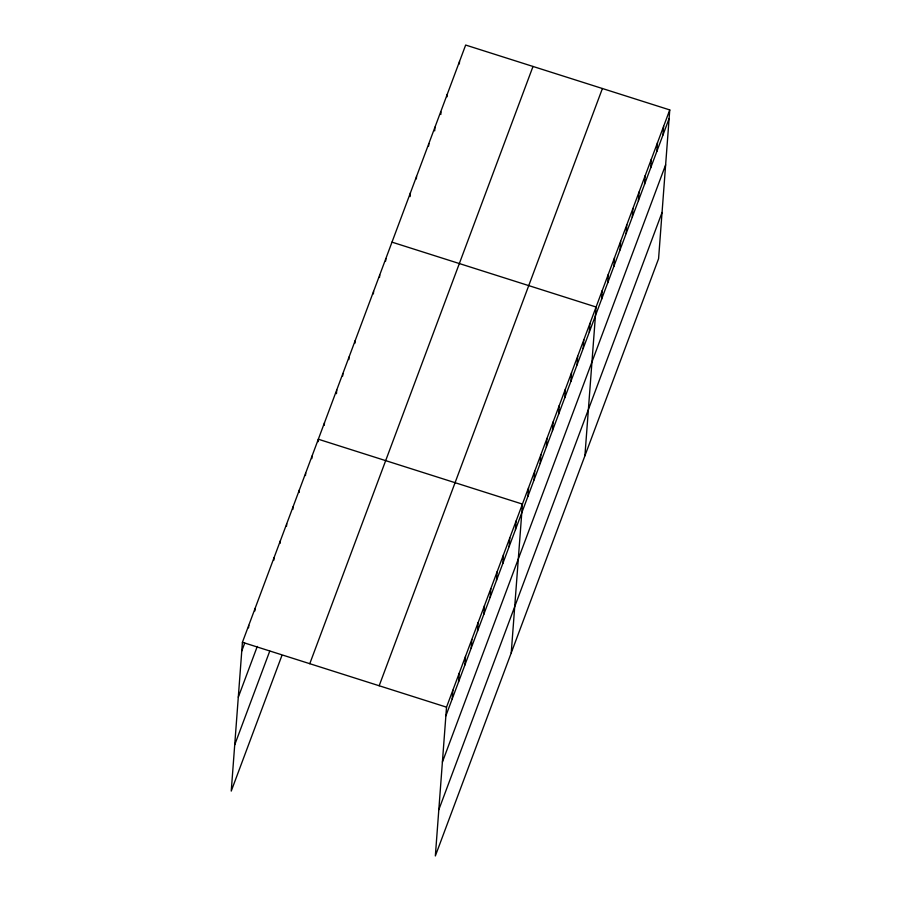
<?xml version="1.0" encoding="UTF-8"?>
<svg xmlns="http://www.w3.org/2000/svg" width="901" height="901" viewBox="0 0 901 901"><rect width="100%" height="100%" fill="white"/><g stroke="black" fill="none" stroke-linecap="round" stroke-linejoin="round"><path stroke-width="1.35" d="M669.758 109.922L446.524 707.161L435.341 855.95L658.575 258.711L669.758 109.922L465.659 45.05L242.425 642.289L231.242 791.078L281.833 655.703M248.563 627.851L248.755 625.373M254.893 610.923L255.073 608.445M273.859 560.163L274.05 557.685M280.188 543.235L280.38 540.758M286.518 526.319L286.698 523.841M292.836 509.392L293.028 506.914M299.166 492.475L299.346 489.998M305.484 475.548L305.676 473.07M311.814 458.632L312.005 456.154M318.143 441.704L318.323 439.226L522.434 504.098L511.239 652.887M324.281 425.283L324.461 422.806M336.467 393.669L336.737 389.953M342.695 376.01L342.876 373.532M348.833 359.589L349.014 357.111M354.971 343.157L355.163 340.679M373.386 293.884L373.577 291.417M379.524 277.463L379.715 274.985M385.662 261.042L385.853 258.564M410.124 196.576L410.405 192.87M416.363 178.916L416.544 176.438M428.639 146.075L428.82 143.597M434.687 130.882L434.958 127.176M440.826 114.461L441.006 111.983M447.054 96.801L447.245 94.323M459.33 63.948L459.521 61.471M452.201 698.906L452.854 690.245M458.53 681.989L459.183 673.317M464.848 665.062L465.502 656.401M471.178 648.146L471.831 639.473M477.507 631.218L478.149 622.557M483.826 614.302L484.479 605.63M490.155 597.374L490.808 588.713M496.474 580.458L497.127 571.786M502.803 563.53L503.456 554.87M509.133 546.614L509.775 537.942M515.451 529.687L516.104 521.026M527.918 496.338L528.572 487.678M534.056 479.918L534.71 471.257M540.195 463.497L540.848 454.825M546.333 447.065L546.986 438.404M552.471 430.644L553.124 421.983M558.609 414.223L559.262 405.551M564.747 397.803L565.4 389.131M570.885 381.371L571.538 372.71M577.023 364.95L577.676 356.289M583.161 348.529L583.814 339.857M589.299 332.097L589.952 323.436M584.907 455.793L596.09 307.016L391.991 242.144M601.586 299.256L602.228 290.584M607.725 282.824L608.378 274.163M613.863 266.403L614.516 257.742M620.001 249.982L620.654 241.31M626.139 233.55L626.792 224.89M632.277 217.13L632.93 208.469M638.415 200.709L639.068 192.048M644.553 184.288L645.206 175.616M650.691 167.856L651.344 159.195M656.829 151.436L657.482 142.775M662.967 135.015L663.62 126.343M241.772 650.961L244.689 643.145M238.303 697.194L257.269 646.434M234.71 744.834L269.748 651.119M309.775 663.699L533.009 66.46M379.175 685.751L602.409 88.512M445.882 715.833L669.105 118.583M442.402 762.066L665.636 164.827M438.821 809.706L662.055 212.467M242.425 642.289L446.524 707.161"/></g></svg>
